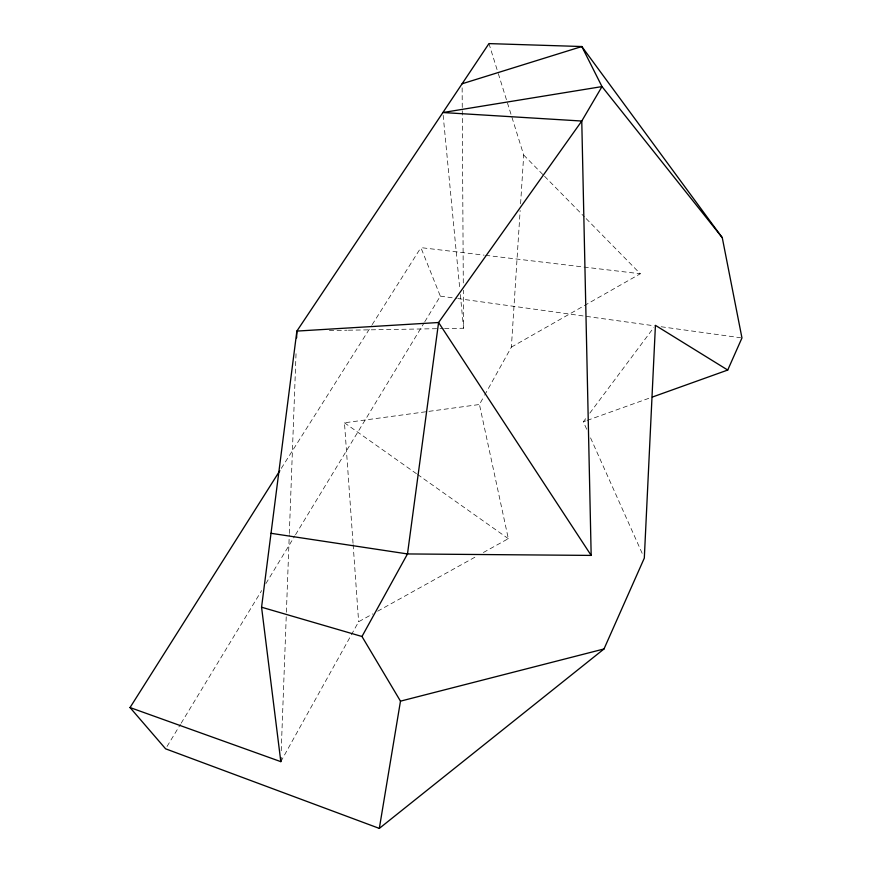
<?xml version="1.0" encoding="UTF-8"?>
<svg xmlns="http://www.w3.org/2000/svg" width="872" height="872" viewBox="0 0 872 872"><rect width="100%" height="100%" fill="white"/><g stroke="black" fill="none" stroke-linecap="round" stroke-linejoin="round"><path stroke-width="0.65" stroke-dasharray="4.36 3.27" d="M281.22 750.781L286.343 613.605M286.387 612.242L289.275 534.819M289.33 533.468L296.12 351.46M484.668 395.147L511.374 347.121L520.148 210.512M520.584 203.754L523.712 155.053L497.847 72.114M280.817 761.648L350.718 635.971M351.372 634.783L358.632 621.747L372.889 613.834M483.382 552.51L508.332 538.667L479.447 404.51L484.015 396.313M167.021 746.487L180.439 724.381M181.147 723.215L261.655 590.551M265.895 583.575L294.845 535.866M295.553 534.7L424.086 322.902M424.795 321.746L440.327 296.142L420.904 247.626L484.167 255.158M281.285 468.384L371.461 325.812M372.18 324.657L420.904 247.626M586.682 429.22L583.357 421.776L586.594 417.448M589.832 413.11L653.804 327.512M511.374 347.121L640.31 273.764L585.33 217.782M377.641 611.196L477.442 555.802M583.357 421.776L585.919 420.86M587.194 420.402L651.068 397.512M353.04 543.245L344.473 422.789L479.447 404.51M329.398 330.532L347.012 330.226M348.375 330.205L443.227 328.591M444.578 328.57L463.555 328.243L463.326 290.213M485.519 255.322L640.31 273.764M440.327 296.142L456.492 298.377M457.833 298.573L654.436 325.823M661.172 326.749L740.622 337.758M344.473 422.789L416.435 473.681M417.546 474.466L508.332 538.667M523.712 155.053L543.616 175.327M544.564 176.286L584.382 216.823M590.562 437.886L643.198 555.628M488.952 43.6L497.443 70.817M443.15 115.224L459.806 289.144M460.329 294.54L463.555 328.243M353.138 544.597L358.632 621.747M462.138 87.854L463.294 283.422"/><path stroke-width="1.31" d="M279.836 470.684L130.037 707.552L280.817 761.648L280.969 757.572M296.622 337.878L296.872 331.088L488.952 43.6L581.82 46.532L722.267 237.675L741.963 337.955L727.728 370.044L652.354 397.054M280.817 761.648L261.567 607.217L296.872 331.088L438.583 322.509L581.766 121.034L601.996 86.59L581.82 46.532L462.106 83.777M130.037 707.552L165.604 748.819L379.32 828.4L400.477 701.153L361.978 636.495L261.567 607.217M379.32 828.4L604.002 648.964L644.31 558.102L655.428 325.343L727.728 370.044M361.978 636.495L407.486 553.938L438.583 322.509L591.172 555.41L407.486 553.938L271.018 533.304M400.477 701.153L604.002 648.964M722.267 237.675L601.996 86.59L442.9 112.532L581.766 121.034L591.172 555.41"/></g></svg>
